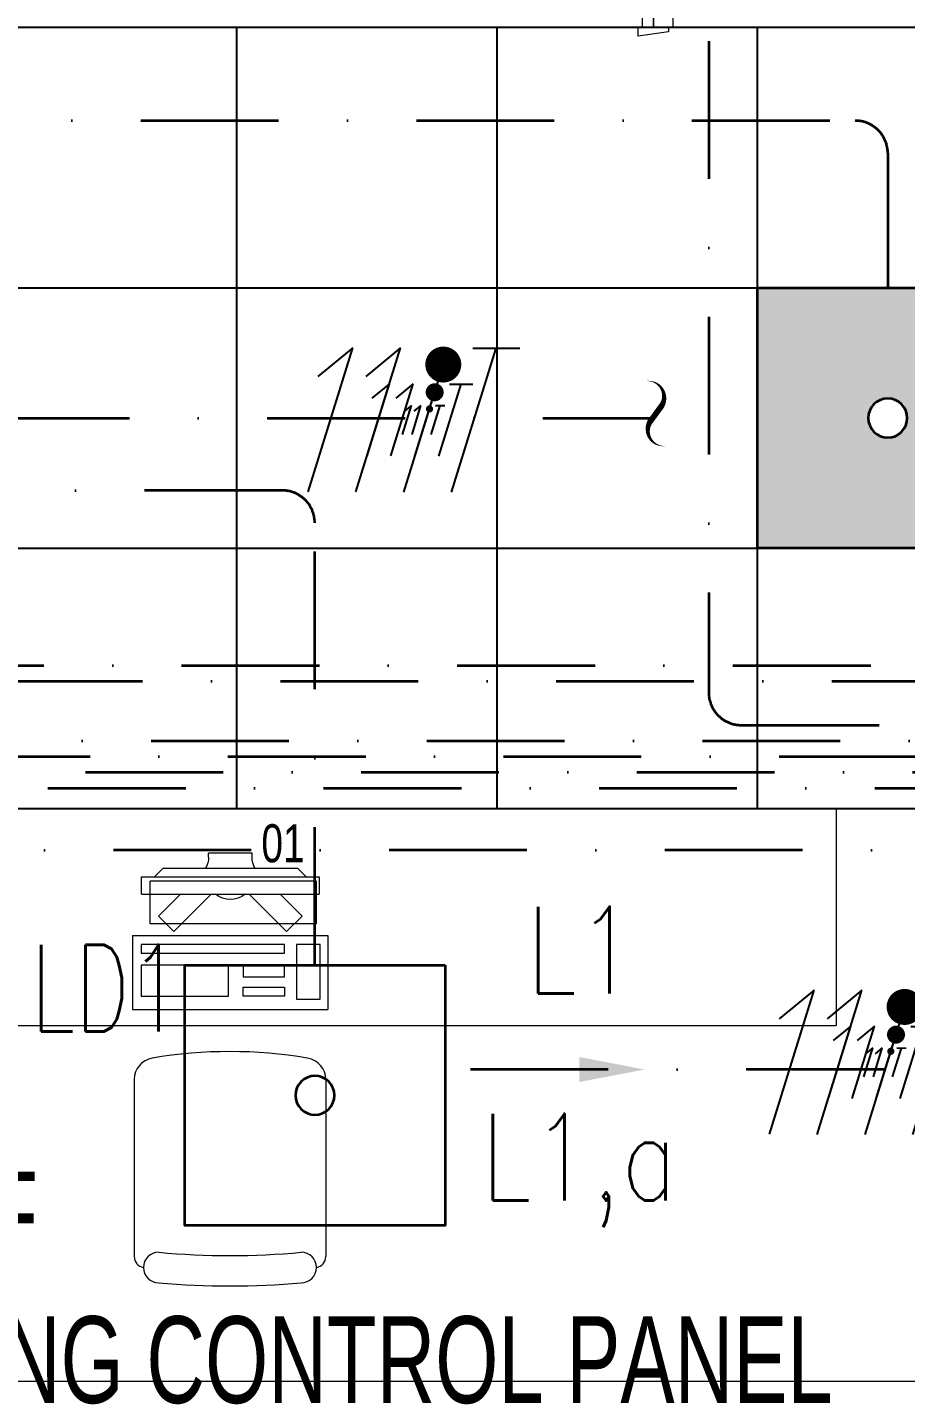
# Model space of a CAD drawing. Header units: inches. Extents: x -12418 to 183584, y -29325 to 19878.
# Drawn here: x 15336 to 17359, y -4104 to -947 of the extents above; entities that cross this region are included whole.
import ezdxf
from ezdxf import colors
from ezdxf.entities.mleader import LeaderData, LeaderLine
from ezdxf.enums import TextEntityAlignment as Align
from ezdxf.math import Vec2, Vec3

# ---------------------------------------------------------------- set-up
doc = ezdxf.new("R2010")
doc.units = ezdxf.units.IN
doc.header["$LTSCALE"] = 25
doc.header["$MEASUREMENT"] = 0
doc.linetypes.add('DASHDOT', pattern=[25.4, 12.7, -6.35, 0, -6.35])
doc.layers.get('0').update_dxf_attribs({"color": 8})
for name, color, linetype, lineweight in [('00-Ground Floor$0$72_EGR_EQP_TAG', 142, 'Continuous', 5), ('00-Ground Floor$0$LOADING', 253, 'Continuous', 5), ('00-Ground Floor$0$Walls', 251, 'Continuous', 5), ('00-Ground Floor$0$Wooden Joinery', 251, 'Continuous', 5), ('E-LITE-CIRC', 6, 'Continuous', 25), ('E-LITE-CIRC-NUMB', 6, 'Continuous', 25), ('E-LITE-CLNG', 150, 'Continuous', 35), ('E-LITE-CLNG-CNDT', 6, 'DASHDOT', 35), ('E-LITE-CLNG-CNDT @ 100', 6, 'DASHDOT', 35), ('E-LITE-CTRL', 6, 'Continuous', 25), ('E-LITE-IDEN', 6, 'Continuous', 25), ('E-POWR-TEXT', 6, 'Continuous', 25), ('E-POWR-WIRE', 6, 'Continuous', 25), ('E-POWR-WIRE @ 100', 6, 'Continuous', 25), ('E-POWR-WIRE @ 20', 6, 'Continuous', 25), ('E-POWR-WIRE @ 50', 6, 'Continuous', 25)]:
    doc.layers.add(name, color=color, linetype=linetype, lineweight=lineweight)
doc.layers.add('00-Ground Floor$0$False Ceiling', color=251, linetype='Continuous')
doc.layers.add('E-LIGHTING CONDUIT', color=6, linetype='Continuous')
doc.styles.add('00-Ground Floor$0$X3G_ENTITY_257CFD', font='swisscl.ttf', dxfattribs={"height": 200})
doc.styles.add('DC_Elc_Romans', font='elc_romans.shx', dxfattribs={"width": 0.7})
doc.styles.add('DC_Simplex', font='SIMPLEX.shx', dxfattribs={"width": 0.7})

# ---------------------------------------------------------------- blocks, each defined once
blk = doc.blocks.new('00-Ground Floor$0$A$C72370EFE')
at = {"layer": '00-Ground Floor$0$Wooden Joinery'}
for p, q in [((-0.01, -0.03), (-0.01, -0.07)), ((0, -0.03), (-0.01, -0.03)), ((0.04, -0.03), (0.05, -0.03)), ((0.05, -0.03), (0.05, -0.07)), ((-0.01, -0.04), (-0.02, -0.04)), ((-0.01, -0.06), (-0.02, -0.06)), ((0.05, -0.04), (0.06, -0.04)), ((0.05, -0.06), (0.06, -0.06)), ((-0.05, -0.07), (-0.05, -0.16)), ((-0.03, -0.07), (-0.03, -0.16)), ((0, -0.07), (-0.01, -0.07)), ((0.04, -0.07), (0.05, -0.07)), ((0.07, -0.07), (0.07, -0.16)), ((0.09, -0.07), (0.09, -0.16)), ((-0.01, -0.17), (-0.02, -0.17)), ((-0.01, -0.17), (-0.01, -0.19)), ((0.05, -0.17), (0.06, -0.17)), ((0.05, -0.17), (0.05, -0.19)), ((-0.01, -0.19), (-0.02, -0.19)), ((0.05, -0.19), (0.06, -0.19))]:
    blk.add_line(p, q, dxfattribs=at)
for centre, radius, start, end in [((-0.02, -0.07), 0.03, 90, 180), ((-0.02, -0.07), 0.01, 90, 180), ((0.06, -0.07), 0.03, 0, 90), ((0.06, -0.07), 0.01, 0, 90), ((-0.02, -0.16), 0.03, 180, 270), ((-0.02, -0.16), 0.01, 180, 270), ((0.06, -0.16), 0.01, 270, 0), ((0.06, -0.16), 0.03, 270, 0)]:
    blk.add_arc(centre, radius, start, end, dxfattribs=at)
blk = doc.blocks.new('00-Ground Floor$0$A$C5DAD61B4')
at = {"layer": '00-Ground Floor$0$Wooden Joinery'}
for points in [[(80, 959.1), (80, 969.1), (10, 979.1), (10, 959.1)], [(940, 959.1), (940, 969.1), (1010, 979.1), (1010, 959.1)], [(70, 859.1), (70, 849.1), (0, 839.1), (0, 859.1)], [(120, 859.1), (120, 0), (80, 0), (80, 859.1)], [(950, 859.1), (950, 849.1), (1020, 839.1), (1020, 859.1)]]:
    blk.add_lwpolyline(points, close=True, dxfattribs=at)
for points in [[(45, 859.1), (45, 959.1), (20, 959.1), (20, 859.1), (45, 859.1)], [(45, 859.1), (80, 859.1), (80, 899.1), (90, 899.1), (90, 959.1), (45, 959.1), (45, 859.1)], [(975, 859.1), (940, 859.1), (940, 899.1), (930, 899.1), (930, 959.1), (975, 959.1), (975, 859.1)], [(975, 859.1), (975, 959.1), (1000, 959.1), (1000, 859.1), (975, 859.1)]]:
    blk.add_lwpolyline(points, dxfattribs=at)
blk.add_arc((80, 859.1), 860, 272.666, 0, dxfattribs=at)
at = {"layer": '00-Ground Floor$0$Wooden Joinery', "xscale": 999.9999999998854, "yscale": 999.9999999998854, "zscale": 999.9999999998854, "rotation": 180}
blk.add_blockref('00-Ground Floor$0$A$C72370EFE', (120, 0), dxfattribs=at)
blk = doc.blocks.new('00-Ground Floor$0$GF21021-P')
for p, q in [((-0.2207, 0.4756), (-0.2207, 0.0675)), ((0.2205, 0.4756), (0.2205, 0.0675))]:
    blk.add_line(p, q)
for centre, radius, start, end in [((-0.0001, -0.5295), 1.0695, 80.3671, 99.6329), ((-0.1707, 0.4756), 0.05, 99.6329, 180), ((0.1705, 0.4756), 0.05, 0, 80.3671), ((-0.1957, 0.0675), 0.025, 180, 261.4721), ((-0.1643, 0.0425), 0.0351, 90, 270), ((0, 1.8467), 1.7767, 264.6946, 275.3053), ((0.1641, 0.0425), 0.0351, 270, 90), ((0.1955, 0.0675), 0.025, 278.5279, 0), ((0, 1.8314), 1.8314, 264.8532, 275.147)]:
    blk.add_arc(centre, radius, start, end)
blk = doc.blocks.new('00-Ground Floor$0$ITCWLS1-P')
at = {"layer": '00-Ground Floor$0$LOADING'}
for p, q in [((-0.17, 0.45), (-0.17, 0)), ((-0.17, 0.45), (0, 0.45)), ((0, 0.45), (0, 0)), ((-0.2651, 0.43, 0), (-0.3051, 0.43, 0)), ((-0.3051, 0.43, 0), (-0.3051, 0.02, 0)), ((-0.2651, 0.43, 0), (-0.2651, 0.02, 0)), ((-0.1496, 0.4305), (-0.1291, 0.4305)), ((-0.1291, 0.4305), (-0.1291, 0.4089)), ((-0.3251, 0.38, 0), (-0.3051, 0.4, 0)), ((-0.3251, 0.38, 0), (-0.3251, 0.07, 0)), ((-0.197, 0.4094), (-0.295, 0.4094)), ((-0.295, 0.0264), (-0.295, 0.4094)), ((-0.197, 0.0264), (-0.197, 0.4094)), ((-0.3503, 0.275), (-0.3596, 0.275)), ((-0.3596, 0.175), (-0.3596, 0.275)), ((-0.3503, 0.175), (-0.3596, 0.175)), ((-0.3251, 0.07, 0), (-0.3051, 0.05, 0)), ((-0.3051, 0.02, 0), (-0.2651, 0.02, 0)), ((-0.197, 0.0264), (-0.295, 0.0264)), ((-0.17, 0), (0, 0))]:
    blk.add_line(p, q, dxfattribs=at)
at = {"layer": '00-Ground Floor$0$LOADING', "extrusion": (2.48281e-10, 3.18408e-10, -1)}
for p, q in [((-0.2651, 0.3395), (-0.2144, 0.3902)), ((-0.1791, 0.3548), (-0.2144, 0.3902)), ((-0.2651, 0.2688), (-0.1791, 0.3548))]:
    blk.add_line(p, q, dxfattribs=at)
at = {"layer": '00-Ground Floor$0$LOADING', "extrusion": (2.48281e-10, -3.18408e-10, -1)}
for p, q in [((-0.2651, 0.1812), (-0.1791, 0.0952)), ((-0.2651, 0.1105), (-0.2144, 0.0598)), ((-0.1791, 0.0952), (-0.2144, 0.0598))]:
    blk.add_line(p, q, dxfattribs=at)
at = {"layer": '00-Ground Floor$0$LOADING'}
for points in [[(-0.1291, 0.4089), (-0.1291, 0.1), (-0.1496, 0.1), (-0.1496, 0.4305)], [(-0.1496, 0.1), (-0.1496, 0.1), (-0.1496, 0.1), (-0.1496, 0.1), (-0.1496, 0.1), (-0.1496, 0.1), (-0.1496, 0.1), (-0.1496, 0.1), (-0.1496, 0.1)], [(-0.1496, 0.1), (-0.1496, 0.1), (-0.1496, 0.1), (-0.1496, 0.1), (-0.1496, 0.1), (-0.1496, 0.1), (-0.1496, 0.1), (-0.1496, 0.1), (-0.1496, 0.1), (-0.1496, 0.1), (-0.1496, 0.1), (-0.1496, 0.1), (-0.1496, 0.1), (-0.1496, 0.1), (-0.1496, 0.1), (-0.1496, 0.1), (-0.1496, 0.1), (-0.1496, 0.1)], [(-0.1496, 0.1), (-0.1496, 0.1), (-0.1496, 0.1), (-0.1496, 0.1), (-0.1496, 0.1), (-0.1496, 0.1), (-0.1496, 0.1), (-0.1496, 0.1), (-0.1496, 0.1), (-0.1496, 0.1)], [(-0.1496, 0.1), (-0.1496, 0.1), (-0.1496, 0.1), (-0.1496, 0.1), (-0.1496, 0.1), (-0.1496, 0.1), (-0.1496, 0.1)], [(-0.1496, 0.1), (-0.1496, 0.1), (-0.1496, 0.1), (-0.1496, 0.1), (-0.1496, 0.1), (-0.1496, 0.1), (-0.1496, 0.1), (-0.1496, 0.1), (-0.1496, 0.1), (-0.1496, 0.1)], [(-0.1496, 0.1), (-0.1496, 0.1), (-0.1496, 0.1), (-0.1496, 0.1), (-0.1496, 0.1), (-0.1496, 0.1), (-0.1496, 0.1), (-0.1496, 0.1), (-0.1496, 0.1), (-0.1496, 0.1), (-0.1496, 0.1), (-0.1496, 0.1), (-0.1496, 0.1), (-0.1496, 0.1), (-0.1496, 0.1)], [(-0.1496, 0.1), (-0.1496, 0.1), (-0.1496, 0.1), (-0.1496, 0.1), (-0.1496, 0.1), (-0.1496, 0.1), (-0.1496, 0.1), (-0.1496, 0.1), (-0.1496, 0.1), (-0.1496, 0.1)], [(-0.1496, 0.1), (-0.1496, 0.1), (-0.1496, 0.1), (-0.1496, 0.1), (-0.1496, 0.1), (-0.1496, 0.1), (-0.1496, 0.1), (-0.1496, 0.1), (-0.1496, 0.1), (-0.1496, 0.1)], [(-0.1496, 0.1), (-0.1496, 0.1), (-0.1496, 0.1), (-0.1496, 0.1), (-0.1496, 0.1), (-0.1496, 0.1), (-0.1496, 0.1), (-0.1496, 0.1), (-0.1496, 0.1), (-0.1496, 0.1), (-0.1496, 0.1), (-0.1496, 0.1), (-0.1496, 0.1), (-0.1496, 0.1), (-0.1496, 0.1), (-0.1496, 0.1), (-0.1496, 0.1), (-0.1496, 0.1), (-0.1496, 0.1), (-0.1496, 0.1), (-0.1496, 0.1), (-0.1496, 0.1), (-0.1496, 0.1), (-0.1496, 0.1), (-0.1496, 0.1), (-0.1496, 0.1), (-0.1496, 0.1), (-0.1496, 0.1), (-0.1496, 0.1), (-0.1496, 0.1), (-0.1496, 0.1), (-0.1496, 0.1), (-0.1496, 0.1), (-0.1496, 0.1), (-0.1496, 0.1), (-0.1496, 0.1), (-0.1496, 0.1), (-0.1496, 0.1), (-0.1496, 0.1), (-0.1496, 0.1), (-0.1496, 0.1), (-0.1496, 0.1), (-0.1496, 0.1), (-0.1496, 0.1), (-0.1496, 0.1), (-0.1496, 0.1), (-0.1496, 0.1), (-0.1496, 0.1), (-0.1496, 0.1), (-0.1496, 0.1), (-0.1496, 0.1), (-0.1496, 0.1), (-0.1496, 0.1), (-0.1496, 0.1)], [(-0.1496, 0.1), (-0.1496, 0.1), (-0.1496, 0.1), (-0.1496, 0.1), (-0.1496, 0.1), (-0.1496, 0.1), (-0.1496, 0.1), (-0.1496, 0.1), (-0.1496, 0.1), (-0.1496, 0.1), (-0.1496, 0.1), (-0.1496, 0.1), (-0.1496, 0.1), (-0.1496, 0.1), (-0.1496, 0.1), (-0.1496, 0.1), (-0.1496, 0.1), (-0.1496, 0.1), (-0.1496, 0.1), (-0.1496, 0.1), (-0.1496, 0.1), (-0.1496, 0.1), (-0.1496, 0.1), (-0.1496, 0.1), (-0.1496, 0.1), (-0.1496, 0.1), (-0.1496, 0.1), (-0.1496, 0.1), (-0.1496, 0.1), (-0.1496, 0.1), (-0.1496, 0.1), (-0.1496, 0.1), (-0.1496, 0.1), (-0.1496, 0.1), (-0.1496, 0.1), (-0.1496, 0.1), (-0.1496, 0.1), (-0.1496, 0.1), (-0.1496, 0.1), (-0.1496, 0.1), (-0.1496, 0.1), (-0.1496, 0.1), (-0.1496, 0.1), (-0.1496, 0.1), (-0.1496, 0.1), (-0.1496, 0.1), (-0.1496, 0.1), (-0.1496, 0.1), (-0.1496, 0.1), (-0.1496, 0.1), (-0.1496, 0.1), (-0.1496, 0.1), (-0.1496, 0.1), (-0.1496, 0.1), (-0.1496, 0.1), (-0.1496, 0.1), (-0.1496, 0.1), (-0.1496, 0.1), (-0.1496, 0.1), (-0.1496, 0.1), (-0.1496, 0.1), (-0.1496, 0.1), (-0.1496, 0.1), (-0.1496, 0.1), (-0.1496, 0.1), (-0.1496, 0.1), (-0.1496, 0.1), (-0.1496, 0.1), (-0.1496, 0.1), (-0.1496, 0.1), (-0.1496, 0.1), (-0.1496, 0.1), (-0.1496, 0.1), (-0.1496, 0.1), (-0.1496, 0.1), (-0.1496, 0.1), (-0.1496, 0.1), (-0.1496, 0.1), (-0.1496, 0.1), (-0.1496, 0.1), (-0.1496, 0.1), (-0.1496, 0.1), (-0.1496, 0.1), (-0.1496, 0.1), (-0.1496, 0.1), (-0.1496, 0.1), (-0.1496, 0.1), (-0.1496, 0.1), (-0.1496, 0.1)], [(-0.1496, 0.1), (-0.1496, 0.1), (-0.1496, 0.1), (-0.1496, 0.1), (-0.1496, 0.1), (-0.1496, 0.1), (-0.1496, 0.1), (-0.1496, 0.1), (-0.1496, 0.1), (-0.1496, 0.1), (-0.1496, 0.1), (-0.1496, 0.1)], [(-0.1496, 0.1), (-0.1496, 0.1), (-0.1496, 0.1), (-0.1496, 0.1), (-0.1496, 0.1), (-0.1496, 0.1), (-0.1496, 0.1)], [(-0.1496, 0.1), (-0.1496, 0.1), (-0.1496, 0.1), (-0.1496, 0.1), (-0.1496, 0.1), (-0.1496, 0.1), (-0.1496, 0.1), (-0.1496, 0.1), (-0.1496, 0.1), (-0.1496, 0.1), (-0.1496, 0.1), (-0.1496, 0.1), (-0.1496, 0.1), (-0.1496, 0.1), (-0.1496, 0.1), (-0.1496, 0.1), (-0.1496, 0.1)], [(-0.1496, 0.1), (-0.1496, 0.1), (-0.1496, 0.1), (-0.1496, 0.1), (-0.1496, 0.1), (-0.1496, 0.1), (-0.1496, 0.1), (-0.1496, 0.1), (-0.1496, 0.1), (-0.1496, 0.1), (-0.1496, 0.1), (-0.1496, 0.1), (-0.1496, 0.1), (-0.1496, 0.1), (-0.1496, 0.1), (-0.1496, 0.1), (-0.1496, 0.1), (-0.1496, 0.1), (-0.1496, 0.1), (-0.1496, 0.1), (-0.1496, 0.1), (-0.1496, 0.1), (-0.1496, 0.1), (-0.1496, 0.1), (-0.1496, 0.1), (-0.1496, 0.1), (-0.1496, 0.1), (-0.1496, 0.1), (-0.1496, 0.1), (-0.1496, 0.1), (-0.1496, 0.1), (-0.1496, 0.1), (-0.1496, 0.1), (-0.1496, 0.1), (-0.1496, 0.1), (-0.1496, 0.1), (-0.1496, 0.1), (-0.1496, 0.1), (-0.1496, 0.1), (-0.1496, 0.1), (-0.1496, 0.1), (-0.1496, 0.1), (-0.1496, 0.1), (-0.1496, 0.1), (-0.1496, 0.1), (-0.1496, 0.1), (-0.1496, 0.1), (-0.1496, 0.1), (-0.1496, 0.1), (-0.1496, 0.1), (-0.1496, 0.1), (-0.1496, 0.1), (-0.1496, 0.1), (-0.1496, 0.1), (-0.1496, 0.1), (-0.1496, 0.1), (-0.1496, 0.1), (-0.1496, 0.1), (-0.1496, 0.1), (-0.1496, 0.1), (-0.1496, 0.1), (-0.1496, 0.1), (-0.1496, 0.1), (-0.1496, 0.1), (-0.1496, 0.1), (-0.1496, 0.1), (-0.1496, 0.1), (-0.1496, 0.1), (-0.1496, 0.1), (-0.1496, 0.1), (-0.1496, 0.1), (-0.1496, 0.1), (-0.1496, 0.1), (-0.1496, 0.1), (-0.1496, 0.1), (-0.1496, 0.1), (-0.1496, 0.1), (-0.1496, 0.1), (-0.1496, 0.1), (-0.1496, 0.1), (-0.1496, 0.1), (-0.1496, 0.1), (-0.1496, 0.1), (-0.1496, 0.1), (-0.1496, 0.1), (-0.1496, 0.1), (-0.1496, 0.1), (-0.1496, 0.1), (-0.1496, 0.1), (-0.1496, 0.1), (-0.1496, 0.1), (-0.1496, 0.1), (-0.1496, 0.1), (-0.1496, 0.1), (-0.1496, 0.1), (-0.1496, 0.1), (-0.1496, 0.1), (-0.1496, 0.1), (-0.1496, 0.1), (-0.1496, 0.1), (-0.1496, 0.1), (-0.1496, 0.1), (-0.1496, 0.1), (-0.1496, 0.1), (-0.1496, 0.1), (-0.1496, 0.1), (-0.1496, 0.1), (-0.1496, 0.1), (-0.1496, 0.1), (-0.1496, 0.1), (-0.1496, 0.1)], [(-0.1496, 0.1), (-0.1496, 0.1), (-0.1496, 0.1), (-0.1496, 0.1), (-0.1496, 0.1), (-0.1496, 0.1), (-0.1496, 0.1), (-0.1496, 0.1)]]:
    blk.add_lwpolyline(points, dxfattribs=at)
for points in [[(-0.1019, 0.4305), (-0.0304, 0.4305), (-0.0304, 0.2294), (-0.1019, 0.2294)], [(-0.1019, 0.1954), (-0.0747, 0.1954), (-0.0747, 0.1), (-0.1019, 0.1)], [(-0.0304, 0.1954), (-0.0508, 0.1954), (-0.0508, 0.1), (-0.0304, 0.1)], [(-0.1496, 0.1), (-0.1496, 0.1), (-0.1496, 0.1), (-0.1496, 0.1), (-0.1496, 0.1), (-0.1496, 0.1), (-0.1496, 0.1), (-0.1496, 0.1), (-0.1496, 0.1), (-0.1496, 0.1), (-0.1496, 0.1), (-0.1496, 0.1), (-0.1496, 0.1), (-0.1496, 0.1), (-0.1496, 0.1), (-0.1496, 0.1), (-0.1496, 0.1), (-0.1496, 0.1), (-0.1496, 0.1), (-0.1496, 0.1), (-0.1496, 0.1), (-0.1496, 0.1), (-0.1496, 0.1), (-0.1496, 0.1), (-0.1496, 0.1), (-0.1496, 0.1), (-0.1496, 0.1), (-0.1496, 0.1), (-0.1496, 0.1), (-0.1496, 0.1), (-0.1496, 0.1), (-0.1496, 0.1), (-0.1496, 0.1), (-0.1496, 0.1), (-0.1496, 0.1), (-0.1496, 0.1), (-0.1496, 0.1), (-0.1496, 0.1), (-0.1496, 0.1), (-0.1496, 0.1), (-0.1496, 0.1), (-0.1496, 0.1), (-0.1496, 0.1), (-0.1496, 0.1), (-0.1496, 0.1), (-0.1496, 0.1), (-0.1496, 0.1), (-0.1496, 0.1), (-0.1496, 0.1), (-0.1496, 0.1), (-0.1496, 0.1), (-0.1496, 0.1), (-0.1496, 0.1), (-0.1496, 0.1), (-0.1496, 0.1), (-0.1496, 0.1), (-0.1496, 0.1), (-0.1496, 0.1), (-0.1496, 0.1), (-0.1496, 0.1), (-0.1496, 0.1), (-0.1496, 0.1), (-0.1496, 0.1), (-0.1496, 0.1), (-0.1496, 0.1), (-0.1496, 0.1), (-0.1496, 0.1), (-0.1496, 0.1), (-0.1496, 0.1), (-0.1496, 0.1), (-0.1496, 0.1), (-0.1496, 0.1), (-0.1496, 0.1), (-0.1496, 0.1), (-0.1496, 0.1), (-0.1496, 0.1), (-0.1496, 0.1), (-0.1496, 0.1), (-0.1496, 0.1), (-0.1496, 0.1), (-0.1496, 0.1), (-0.1496, 0.1), (-0.1496, 0.1), (-0.1496, 0.1), (-0.1496, 0.1), (-0.1496, 0.1), (-0.1496, 0.1), (-0.1496, 0.1), (-0.1496, 0.1), (-0.1496, 0.1), (-0.1496, 0.1), (-0.1496, 0.1), (-0.1496, 0.1), (-0.1496, 0.1), (-0.1496, 0.1), (-0.1496, 0.1), (-0.1496, 0.1), (-0.1496, 0.1), (-0.1496, 0.1), (-0.1496, 0.1), (-0.1496, 0.1), (-0.1496, 0.1), (-0.1496, 0.1), (-0.1496, 0.1), (-0.1496, 0.1), (-0.1496, 0.1), (-0.1496, 0.1), (-0.1496, 0.1), (-0.1496, 0.1), (-0.1496, 0.1), (-0.1496, 0.1), (-0.1496, 0.1), (-0.1496, 0.1), (-0.1496, 0.1), (-0.1496, 0.1), (-0.1496, 0.1), (-0.1496, 0.1), (-0.1496, 0.1), (-0.1496, 0.1), (-0.1496, 0.1), (-0.1496, 0.1), (-0.1496, 0.1), (-0.1496, 0.1), (-0.1496, 0.1), (-0.1496, 0.1), (-0.1496, 0.1), (-0.1496, 0.1), (-0.1496, 0.1), (-0.1496, 0.1), (-0.1496, 0.1), (-0.1496, 0.1), (-0.1496, 0.1), (-0.1496, 0.1), (-0.1496, 0.1), (-0.1496, 0.1), (-0.1496, 0.1), (-0.1496, 0.1), (-0.1496, 0.1), (-0.1496, 0.1), (-0.1496, 0.1), (-0.1496, 0.1), (-0.1496, 0.1), (-0.1496, 0.1), (-0.1496, 0.1), (-0.1496, 0.1), (-0.1496, 0.1), (-0.1496, 0.1), (-0.1496, 0.1), (-0.1496, 0.1), (-0.1496, 0.1), (-0.1496, 0.1), (-0.1496, 0.1), (-0.1496, 0.1), (-0.1496, 0.1), (-0.1496, 0.1), (-0.1496, 0.1), (-0.1496, 0.1), (-0.1496, 0.1), (-0.1496, 0.1), (-0.1496, 0.1), (-0.1496, 0.1), (-0.1496, 0.1), (-0.1496, 0.1), (-0.1496, 0.1), (-0.1496, 0.1), (-0.1496, 0.1), (-0.1496, 0.1), (-0.1496, 0.1), (-0.1496, 0.1), (-0.1496, 0.1), (-0.1496, 0.1), (-0.1496, 0.1), (-0.1496, 0.1), (-0.1496, 0.1), (-0.1496, 0.1), (-0.1496, 0.1), (-0.1496, 0.1), (-0.1496, 0.1), (-0.1496, 0.1), (-0.1496, 0.1), (-0.1496, 0.1), (-0.1496, 0.1), (-0.1496, 0.1), (-0.1496, 0.1), (-0.1496, 0.1), (-0.1496, 0.1), (-0.1496, 0.1), (-0.1496, 0.1), (-0.1496, 0.1), (-0.1496, 0.1), (-0.1496, 0.1), (-0.1496, 0.1), (-0.1496, 0.1), (-0.1496, 0.1), (-0.1496, 0.1), (-0.1496, 0.1), (-0.1496, 0.1), (-0.1496, 0.1), (-0.1496, 0.1), (-0.1496, 0.1), (-0.1496, 0.1), (-0.1496, 0.1), (-0.1496, 0.1), (-0.1496, 0.1), (-0.1496, 0.1), (-0.1496, 0.1), (-0.1496, 0.1), (-0.1496, 0.1), (-0.1496, 0.1), (-0.1496, 0.1), (-0.1496, 0.1), (-0.1496, 0.1), (-0.1496, 0.1), (-0.1496, 0.1), (-0.1496, 0.1), (-0.1496, 0.1), (-0.1496, 0.1), (-0.1496, 0.1), (-0.1496, 0.1), (-0.1496, 0.1), (-0.1496, 0.1), (-0.1496, 0.1), (-0.1496, 0.1), (-0.1496, 0.1), (-0.1496, 0.1), (-0.1496, 0.1), (-0.1496, 0.1), (-0.1496, 0.1), (-0.1496, 0.1), (-0.1496, 0.1), (-0.1496, 0.1), (-0.1496, 0.1), (-0.1496, 0.1), (-0.1496, 0.1), (-0.1496, 0.1), (-0.1496, 0.1), (-0.1496, 0.1), (-0.1496, 0.1), (-0.1496, 0.1), (-0.1496, 0.1), (-0.1496, 0.1), (-0.1496, 0.1), (-0.1496, 0.1), (-0.1496, 0.1), (-0.1496, 0.1), (-0.1496, 0.1), (-0.1496, 0.1), (-0.1496, 0.1), (-0.1496, 0.1), (-0.1496, 0.1), (-0.1496, 0.1), (-0.1496, 0.1), (-0.1496, 0.1), (-0.1496, 0.1), (-0.1496, 0.1), (-0.1496, 0.1), (-0.1496, 0.1), (-0.1496, 0.1), (-0.1496, 0.1), (-0.1496, 0.1), (-0.1496, 0.1), (-0.1496, 0.1), (-0.1496, 0.1), (-0.1496, 0.1), (-0.1496, 0.1), (-0.1496, 0.1), (-0.1496, 0.1), (-0.1496, 0.1), (-0.1496, 0.1), (-0.1496, 0.1), (-0.1496, 0.1), (-0.1496, 0.1), (-0.1496, 0.1), (-0.1496, 0.1), (-0.1496, 0.1), (-0.1496, 0.1), (-0.1496, 0.1)], [(-0.1496, 0.1), (-0.1496, 0.1), (-0.1496, 0.1), (-0.1496, 0.1), (-0.1496, 0.1), (-0.1496, 0.1), (-0.1496, 0.1), (-0.1496, 0.1), (-0.1496, 0.1), (-0.1496, 0.1), (-0.1496, 0.1), (-0.1496, 0.1), (-0.1496, 0.1), (-0.1496, 0.1), (-0.1496, 0.1), (-0.1496, 0.1), (-0.1496, 0.1), (-0.1496, 0.1), (-0.1496, 0.1), (-0.1496, 0.1), (-0.1496, 0.1), (-0.1496, 0.1), (-0.1496, 0.1), (-0.1496, 0.1), (-0.1496, 0.1), (-0.1496, 0.1), (-0.1496, 0.1), (-0.1496, 0.1), (-0.1496, 0.1), (-0.1496, 0.1), (-0.1496, 0.1), (-0.1496, 0.1), (-0.1496, 0.1), (-0.1496, 0.1), (-0.1496, 0.1), (-0.1496, 0.1), (-0.1496, 0.1), (-0.1496, 0.1), (-0.1496, 0.1), (-0.1496, 0.1), (-0.1496, 0.1), (-0.1496, 0.1), (-0.1496, 0.1), (-0.1496, 0.1), (-0.1496, 0.1), (-0.1496, 0.1), (-0.1496, 0.1), (-0.1496, 0.1), (-0.1496, 0.1), (-0.1496, 0.1), (-0.1496, 0.1), (-0.1496, 0.1), (-0.1496, 0.1), (-0.1496, 0.1), (-0.1496, 0.1), (-0.1496, 0.1), (-0.1496, 0.1), (-0.1496, 0.1), (-0.1496, 0.1), (-0.1496, 0.1), (-0.1496, 0.1), (-0.1496, 0.1), (-0.1496, 0.1), (-0.1496, 0.1), (-0.1496, 0.1), (-0.1496, 0.1), (-0.1496, 0.1), (-0.1496, 0.1), (-0.1496, 0.1), (-0.1496, 0.1), (-0.1496, 0.1), (-0.1496, 0.1), (-0.1496, 0.1), (-0.1496, 0.1), (-0.1496, 0.1), (-0.1496, 0.1), (-0.1496, 0.1), (-0.1496, 0.1), (-0.1496, 0.1), (-0.1496, 0.1), (-0.1496, 0.1), (-0.1496, 0.1), (-0.1496, 0.1), (-0.1496, 0.1), (-0.1496, 0.1), (-0.1496, 0.1), (-0.1496, 0.1), (-0.1496, 0.1), (-0.1496, 0.1), (-0.1496, 0.1), (-0.1496, 0.1), (-0.1496, 0.1), (-0.1496, 0.1), (-0.1496, 0.1), (-0.1496, 0.1), (-0.1496, 0.1), (-0.1496, 0.1), (-0.1496, 0.1), (-0.1496, 0.1), (-0.1496, 0.1), (-0.1496, 0.1), (-0.1496, 0.1), (-0.1496, 0.1), (-0.1496, 0.1), (-0.1496, 0.1), (-0.1496, 0.1), (-0.1496, 0.1), (-0.1496, 0.1), (-0.1496, 0.1), (-0.1496, 0.1), (-0.1496, 0.1), (-0.1496, 0.1), (-0.1496, 0.1), (-0.1496, 0.1), (-0.1496, 0.1), (-0.1496, 0.1), (-0.1496, 0.1), (-0.1496, 0.1), (-0.1496, 0.1), (-0.1496, 0.1), (-0.1496, 0.1), (-0.1496, 0.1), (-0.1496, 0.1), (-0.1496, 0.1), (-0.1496, 0.1), (-0.1496, 0.1), (-0.1496, 0.1), (-0.1496, 0.1), (-0.1496, 0.1), (-0.1496, 0.1), (-0.1496, 0.1), (-0.1496, 0.1), (-0.1496, 0.1), (-0.1496, 0.1), (-0.1496, 0.1), (-0.1496, 0.1), (-0.1496, 0.1), (-0.1496, 0.1), (-0.1496, 0.1), (-0.1496, 0.1), (-0.1496, 0.1), (-0.1496, 0.1), (-0.1496, 0.1), (-0.1496, 0.1), (-0.1496, 0.1), (-0.1496, 0.1), (-0.1496, 0.1), (-0.1496, 0.1), (-0.1496, 0.1), (-0.1496, 0.1), (-0.1496, 0.1), (-0.1496, 0.1), (-0.1496, 0.1), (-0.1496, 0.1), (-0.1496, 0.1), (-0.1496, 0.1), (-0.1496, 0.1), (-0.1496, 0.1), (-0.1496, 0.1), (-0.1496, 0.1), (-0.1496, 0.1), (-0.1496, 0.1), (-0.1496, 0.1), (-0.1496, 0.1), (-0.1496, 0.1), (-0.1496, 0.1), (-0.1496, 0.1), (-0.1496, 0.1), (-0.1496, 0.1), (-0.1496, 0.1), (-0.1496, 0.1), (-0.1496, 0.1), (-0.1496, 0.1), (-0.1496, 0.1), (-0.1496, 0.1), (-0.1496, 0.1), (-0.1496, 0.1), (-0.1496, 0.1), (-0.1496, 0.1), (-0.1496, 0.1), (-0.1496, 0.1), (-0.1496, 0.1), (-0.1496, 0.1), (-0.1496, 0.1), (-0.1496, 0.1), (-0.1496, 0.1), (-0.1496, 0.1), (-0.1496, 0.1), (-0.1496, 0.1), (-0.1496, 0.1), (-0.1496, 0.1), (-0.1496, 0.1), (-0.1496, 0.1), (-0.1496, 0.1), (-0.1496, 0.1), (-0.1496, 0.1), (-0.1496, 0.1), (-0.1496, 0.1), (-0.1496, 0.1), (-0.1496, 0.1), (-0.1496, 0.1), (-0.1496, 0.1), (-0.1496, 0.1), (-0.1496, 0.1), (-0.1496, 0.1), (-0.1496, 0.1), (-0.1496, 0.1), (-0.1496, 0.1), (-0.1496, 0.1), (-0.1496, 0.1), (-0.1496, 0.1), (-0.1496, 0.1), (-0.1496, 0.1), (-0.1496, 0.1)], [(-0.1496, 0.1), (-0.1496, 0.1), (-0.1496, 0.1), (-0.1496, 0.1), (-0.1496, 0.1), (-0.1496, 0.1), (-0.1496, 0.1), (-0.1496, 0.1), (-0.1496, 0.1), (-0.1496, 0.1), (-0.1496, 0.1), (-0.1496, 0.1), (-0.1496, 0.1), (-0.1496, 0.1), (-0.1496, 0.1), (-0.1496, 0.1), (-0.1496, 0.1), (-0.1496, 0.1), (-0.1496, 0.1), (-0.1496, 0.1), (-0.1496, 0.1), (-0.1496, 0.1), (-0.1496, 0.1), (-0.1496, 0.1), (-0.1496, 0.1), (-0.1496, 0.1), (-0.1496, 0.1), (-0.1496, 0.1), (-0.1496, 0.1), (-0.1496, 0.1), (-0.1496, 0.1), (-0.1496, 0.1), (-0.1496, 0.1), (-0.1496, 0.1), (-0.1496, 0.1), (-0.1496, 0.1), (-0.1496, 0.1), (-0.1496, 0.1), (-0.1496, 0.1), (-0.1496, 0.1), (-0.1496, 0.1), (-0.1496, 0.1), (-0.1496, 0.1), (-0.1496, 0.1), (-0.1496, 0.1), (-0.1496, 0.1), (-0.1496, 0.1), (-0.1496, 0.1), (-0.1496, 0.1), (-0.1496, 0.1), (-0.1496, 0.1), (-0.1496, 0.1), (-0.1496, 0.1), (-0.1496, 0.1), (-0.1496, 0.1), (-0.1496, 0.1), (-0.1496, 0.1), (-0.1496, 0.1), (-0.1496, 0.1), (-0.1496, 0.1), (-0.1496, 0.1), (-0.1496, 0.1), (-0.1496, 0.1), (-0.1496, 0.1), (-0.1496, 0.1), (-0.1496, 0.1), (-0.1496, 0.1), (-0.1496, 0.1), (-0.1496, 0.1), (-0.1496, 0.1), (-0.1496, 0.1), (-0.1496, 0.1), (-0.1496, 0.1), (-0.1496, 0.1), (-0.1496, 0.1), (-0.1496, 0.1), (-0.1496, 0.1), (-0.1496, 0.1), (-0.1496, 0.1), (-0.1496, 0.1), (-0.1496, 0.1), (-0.1496, 0.1), (-0.1496, 0.1), (-0.1496, 0.1), (-0.1496, 0.1), (-0.1496, 0.1), (-0.1496, 0.1), (-0.1496, 0.1), (-0.1496, 0.1), (-0.1496, 0.1), (-0.1496, 0.1), (-0.1496, 0.1), (-0.1496, 0.1), (-0.1496, 0.1), (-0.1496, 0.1), (-0.1496, 0.1), (-0.1496, 0.1), (-0.1496, 0.1), (-0.1496, 0.1), (-0.1496, 0.1), (-0.1496, 0.1), (-0.1496, 0.1), (-0.1496, 0.1), (-0.1496, 0.1), (-0.1496, 0.1), (-0.1496, 0.1), (-0.1496, 0.1), (-0.1496, 0.1), (-0.1496, 0.1), (-0.1496, 0.1), (-0.1496, 0.1), (-0.1496, 0.1), (-0.1496, 0.1), (-0.1496, 0.1), (-0.1496, 0.1), (-0.1496, 0.1), (-0.1496, 0.1), (-0.1496, 0.1), (-0.1496, 0.1), (-0.1496, 0.1), (-0.1496, 0.1), (-0.1496, 0.1), (-0.1496, 0.1), (-0.1496, 0.1), (-0.1496, 0.1), (-0.1496, 0.1), (-0.1496, 0.1), (-0.1496, 0.1), (-0.1496, 0.1), (-0.1496, 0.1), (-0.1496, 0.1), (-0.1496, 0.1), (-0.1496, 0.1), (-0.1496, 0.1), (-0.1496, 0.1), (-0.1496, 0.1), (-0.1496, 0.1), (-0.1496, 0.1), (-0.1496, 0.1), (-0.1496, 0.1), (-0.1496, 0.1), (-0.1496, 0.1), (-0.1496, 0.1), (-0.1496, 0.1), (-0.1496, 0.1), (-0.1496, 0.1), (-0.1496, 0.1), (-0.1496, 0.1), (-0.1496, 0.1), (-0.1496, 0.1), (-0.1496, 0.1), (-0.1496, 0.1), (-0.1496, 0.1), (-0.1496, 0.1), (-0.1496, 0.1), (-0.1496, 0.1), (-0.1496, 0.1), (-0.1496, 0.1), (-0.1496, 0.1), (-0.1496, 0.1), (-0.1496, 0.1), (-0.1496, 0.1), (-0.1496, 0.1), (-0.1496, 0.1), (-0.1496, 0.1), (-0.1496, 0.1), (-0.1496, 0.1), (-0.1496, 0.1), (-0.1496, 0.1), (-0.1496, 0.1), (-0.1496, 0.1), (-0.1496, 0.1), (-0.1496, 0.1), (-0.1496, 0.1), (-0.1496, 0.1), (-0.1496, 0.1), (-0.1496, 0.1), (-0.1496, 0.1), (-0.1496, 0.1), (-0.1496, 0.1), (-0.1496, 0.1), (-0.1496, 0.1), (-0.1496, 0.1), (-0.1496, 0.1), (-0.1496, 0.1), (-0.1496, 0.1), (-0.1496, 0.1), (-0.1496, 0.1), (-0.1496, 0.1), (-0.1496, 0.1), (-0.1496, 0.1), (-0.1496, 0.1), (-0.1496, 0.1), (-0.1496, 0.1), (-0.1496, 0.1), (-0.1496, 0.1), (-0.1496, 0.1), (-0.1496, 0.1), (-0.1496, 0.1), (-0.1496, 0.1), (-0.1496, 0.1), (-0.1496, 0.1), (-0.1496, 0.1), (-0.1496, 0.1), (-0.1496, 0.1), (-0.1496, 0.1), (-0.1496, 0.1), (-0.1496, 0.1), (-0.1496, 0.1), (-0.1496, 0.1), (-0.1496, 0.1), (-0.1496, 0.1), (-0.1496, 0.1), (-0.1496, 0.1), (-0.1496, 0.1), (-0.1496, 0.1), (-0.1496, 0.1), (-0.1496, 0.1), (-0.1496, 0.1)], [(-0.1496, 0.0727), (-0.0236, 0.0727), (-0.0236, 0.0182), (-0.1496, 0.0182)]]:
    blk.add_lwpolyline(points, close=True, dxfattribs=at)
for centre, radius, start, end in [((-0.3503, 0.325), 0.05, 270, 300.3093), ((-0.3089, 0.225), 0.0556, 321.9431, 38.0569), ((-0.3503, 0.125), 0.05, 59.6907, 90)]:
    blk.add_arc(centre, radius, start, end, dxfattribs=at)
blk = doc.blocks.new('00-Ground Floor$0$A$Ce9e1c4c3')
at = {"layer": '00-Ground Floor$0$False Ceiling', "color": 254, "linetype": 'Continuous'}
for p, q in [((-51182.1, -947.4, 0), (-87736.7, -947.4, 0)), ((-84182.1, -2747.4), (-84182.1, -947.4)), ((-83582.1, -2747.4), (-83582.1, -947.4)), ((-82982.1, -2747.4), (-82982.1, -947.4)), ((-87736.7, -1547.4), (-51182.1, -1547.4)), ((-87736.7, -2147.4), (-51182.1, -2147.4)), ((-87736.7, -2747.4, 0), (-51182.1, -2747.4, 0))]:
    blk.add_line(p, q, dxfattribs=at)
blk = doc.blocks.new('00-Ground Floor')
at = {"layer": '00-Ground Floor$0$LOADING'}
for p, q in [((14222.9, -2747.4, 0), (17198.7, -2747.4, 0)), ((17198.7, -2747.4, 0), (17198.7, -3247.4, 0)), ((14222.9, -3247.4, 0), (17198.7, -3247.4, 0))]:
    blk.add_line(p, q, dxfattribs=at)
at = {"layer": '00-Ground Floor$0$Walls'}
for p, q in [((13607.9, -947.4, 0), (16752.9, -947.4, 0)), ((17797.7, -4067.4, 0), (14197.9, -4067.4, 0))]:
    blk.add_line(p, q, dxfattribs=at)
at = {"layer": '00-Ground Floor$0$False Ceiling', "color": 254}
blk.add_blockref('00-Ground Floor$0$A$Ce9e1c4c3', (100000, 0), dxfattribs=at)
at = {"layer": '00-Ground Floor$0$LOADING', "xscale": -1000, "yscale": 1000, "zscale": 1000, "rotation": 89.99999999246123}
blk.add_blockref('00-Ground Floor$0$ITCWLS1-P', (16028.1, -3209.9, 0), dxfattribs=at)
at = {"layer": '00-Ground Floor$0$LOADING', "xscale": 1000, "yscale": 1000, "zscale": 1000}
blk.add_blockref('00-Ground Floor$0$GF21021-P', (15802.4, -3847.2, 0), dxfattribs=at)
at = {"layer": '00-Ground Floor$0$Wooden Joinery', "rotation": 180}
blk.add_blockref('00-Ground Floor$0$A$C5DAD61B4', (17752.9, 11.6, 0), dxfattribs=at)
at = {"layer": '00-Ground Floor$0$72_EGR_EQP_TAG', "insert": (15924.6, -2783.5, 0), "char_height": 87.47, "attachment_point": 2, "style": '00-Ground Floor$0$X3G_ENTITY_257CFD'}
blk.add_mtext('01', dxfattribs=at)
blk = doc.blocks.new('*U278')
h = blk.add_hatch(color=254)
h.dxf.hatch_style = 1
h.paths.add_polyline_path([(-300, 300), (-300, -300), (300, -300), (300, 300)])
edge = h.paths.add_edge_path(flags=16)
edge.add_arc((0, 0), 45, 0, 360)
blk.add_lwpolyline([(-300, 300), (-300, -300), (300, -300), (300, 300)], close=True)
blk.add_circle((0, 0), 45)
at = {"layer": 'E-LITE-CIRC-NUMB', "style": 'DC_Simplex', "width": 0.7, "flags": 8}
blk.add_attdef('CIRCUIT', text='', height=200, rotation=0, dxfattribs=at).set_placement((-473.9, 300), align=Align.RIGHT)
at = {"layer": 'E-LITE-CTRL', "style": 'DC_Simplex', "width": 0.7, "flags": 8}
blk.add_attdef('CONTROL', (1118.9, -935), '', height=200, rotation=360, dxfattribs=at)
at = {"layer": 'E-LITE-IDEN', "style": 'DC_Simplex', "width": 0.7, "flags": 8}
blk.add_attdef('TYPE', (-380, 146.8), '', height=200, rotation=360, dxfattribs=at)
blk = doc.blocks.new('*U61')
blk.add_lwpolyline([(-300, 300), (-300, -300), (300, -300), (300, 300)], close=True)
blk.add_circle((0, 0), 45)
at = {"layer": 'E-LITE-CIRC-NUMB', "style": 'DC_Simplex', "width": 0.7, "flags": 8}
blk.add_attdef('CIRCUIT', text='', height=200, rotation=0, dxfattribs=at).set_placement((-473.9, 300), align=Align.RIGHT)
at = {"layer": 'E-LITE-CTRL', "style": 'DC_Simplex', "width": 0.7, "flags": 8}
blk.add_attdef('CONTROL', (1118.9, -935), '', height=200, rotation=360, dxfattribs=at)
at = {"layer": 'E-LITE-IDEN', "style": 'DC_Simplex', "width": 0.7, "flags": 8}
blk.add_attdef('TYPE', (654.8, 146.8), '', height=200, rotation=360, dxfattribs=at)
blk = doc.blocks.new('*U12')
blk.add_hatch(color=256).paths.add_polyline_path([(0, -0.287), (1.5, 0), (0, 0.287)])
blk = doc.blocks.new('*U81')
for p, q in [((-2.719, -1.655), (-1.689, 1.665)), ((-1.689, 1.665), (-2.491, 1.006)), ((-1.617, -1.658), (-0.587, 1.663)), ((-0.587, 1.663), (-1.389, 1.004)), ((-0.515, -1.66), (0.515, 1.66)), ((0.587, -1.663), (1.617, 1.658)), ((1.078, 1.659), (2.157, 1.657))]:
    blk.add_line(p, q)
at = {"const_width": 0.414}
blk.add_lwpolyline([(0.19, 1.278, 1), (0.604, 1.277, 1)], format="xyb", close=True, dxfattribs=at)
blk = doc.blocks.new('*U1160')
at = {"layer": 'E-POWR-WIRE @ 100', "xscale": 100, "yscale": 100, "zscale": 100}
blk.add_blockref('*U81', (17317, -3332.1), dxfattribs=at)
at = {"layer": 'E-POWR-WIRE @ 20', "xscale": 20, "yscale": 20, "zscale": 20}
blk.add_blockref('*U81', (17317, -3332.1), dxfattribs=at)
at = {"layer": 'E-POWR-WIRE @ 50', "xscale": 50, "yscale": 50, "zscale": 50}
blk.add_blockref('*U81', (17317, -3332.1), dxfattribs=at)
blk = doc.blocks.new('*U1161')
at = {"layer": 'E-POWR-WIRE @ 100', "xscale": 100, "yscale": 100, "zscale": 100}
blk.add_blockref('*U81', (16254.1, -1852), dxfattribs=at)
at = {"layer": 'E-POWR-WIRE @ 20', "xscale": 20, "yscale": 20, "zscale": 20}
blk.add_blockref('*U81', (16254.1, -1852), dxfattribs=at)
at = {"layer": 'E-POWR-WIRE @ 50', "xscale": 50, "yscale": 50, "zscale": 50}
blk.add_blockref('*U81', (16254.1, -1852), dxfattribs=at)
blk = doc.blocks.new('CD-CUT')
at = {"linetype": 'Continuous'}
blk.add_lwpolyline([(-30.4, 100, 0, 1.75, 0), (-13.9, 97.3, 1.75, 17.5, -0.545095), (15.4, 21.1, 17.5, 17.5, 0), (-15.4, -21.1, 17.5, 1.75, 0.545095), (13.9, -97.3, 1.75, 0, 0), (30.4, -100, 0, 0, 0)], format="xyseb", dxfattribs=at)

msp = doc.modelspace()

# ---------------------------------------------------------------- linework, layer by layer
at = {"layer": 'E-LITE-CLNG-CNDT', "color": 1}
for points in [[(11400, 300), (11636, 300, -0.414214), (11711, 225), (11711, -1087.3, 0.414214), (11786, -1162.3), (17242.9, -1162.3, -0.414214), (17317.9, -1237.3), (17317.9, -1547.4)], [(9900, -2275), (9900, -2342.9, 0.414214), (9975, -2417.9), (19141.5, -2417.9)], [(11397.9, -3747.4), (11397.9, -2528.6, -0.414214), (11472.9, -2453.6), (19142, -2453.6)]]:
    msp.add_lwpolyline(points, format="xyb", dxfattribs=at)
at = {"layer": 'E-LITE-CLNG-CNDT'}
for points in [[(16725.4, 129.1), (16900.1, -316.5, -0.093677), (16905.3, -343.9), (16905.3, -2479.9, 0.414214), (16980.3, -2554.9), (19118.1, -2554.9, -0.414214), (19193.1, -2629.9), (19193.1, -2847.4)], [(2904.7, -876.2), (5485.9, -876.2, -0.414214), (5560.9, -951.2), (5560.9, -2552.4, 0.414214), (5635.9, -2627.4), (19051.4, -2627.4, -0.414214), (19126.4, -2702.4), (19126.4, -2847.4)], [(4800, -2100), (5250.2, -2636.9, 0.221772), (5307.7, -2663.7), (19021.2, -2663.7, -0.414214), (19096.2, -2738.7), (19096.2, -2847.4)], [(11100, -2400), (11100, -2516.2, 0.414214), (11175, -2591.2), (19084.7, -2591.2, -0.414214), (19159.7, -2666.2), (19159.7, -2847.4)], [(13197.9, -3747.4), (13374.8, -3603.4, 0.225559), (13402.5, -3545.2), (13402.5, -2775, -0.414214), (13477.5, -2700), (18987.9, -2700, -0.414214), (19062.9, -2775), (19062.9, -2847.4)], [(19026.7, -2842.8), (14347.9, -2842.8, 0.414214), (14272.9, -2917.8), (14272.9, -3207.4)]]:
    msp.add_lwpolyline(points, format="xyb", dxfattribs=at)
msp.add_lwpolyline([(14617.9, -1847.4), (16775.1, -1847.4)], dxfattribs=at)
at = {"layer": 'E-LITE-CLNG-CNDT', "elevation": 0}
msp.add_lwpolyline([(15997.8, -3107.4), (15997.8, -2089.3, 0.414214), (15922.8, -2014.3), (14901.6, -2014.3, -0.142866), (14861.2, -2002.6), (14617.9, -1847.4)], format="xyb", dxfattribs=at)
msp.add_lwpolyline([(19849.5, -3348.5), (16298.2, -3348.5)], dxfattribs=at)

# ---------------------------------------------------------------- block references
at = {"layer": 'E-LIGHTING CONDUIT', "xscale": 0.762, "yscale": 0.762, "zscale": 0.762}
msp.add_blockref('CD-CUT', (16783.8, -1837.2), dxfattribs=at)
at = {"layer": 'E-LITE-CLNG'}
ref = msp.add_blockref('*U278', (17317.9, -1847.4), dxfattribs=dict(at, xscale=-1))
ref.add_attrib('TYPE', 'LD1', (17697.9, -1700.6), dxfattribs={"layer": 'E-LITE-IDEN', "height": 200, "rotation": 0, "style": 'DC_Simplex', "width": 0.7, "flags": 8})
ref = msp.add_blockref('*U61', (15998.2, -3408, 0), dxfattribs=dict(at, xscale=-1))
ref.add_attrib('TYPE', 'LD1', (15343.4, -3261.2, 0), dxfattribs={"layer": 'E-LITE-IDEN', "height": 200, "rotation": 0, "style": 'DC_Simplex', "width": 0.7, "flags": 8})
at = {"layer": 'E-LITE-CLNG-CNDT', "color": 1}
msp.add_blockref('00-Ground Floor', (0, 0), dxfattribs=at)
at = {"layer": 'E-LITE-CLNG-CNDT @ 100', "color": 1, "xscale": -100, "yscale": 100, "zscale": 100, "rotation": 180}
msp.add_blockref('*U12', (16607.6, -3348.5, 0), dxfattribs=at)
at = {"layer": 'E-POWR-WIRE'}
for name in ['*U1161', '*U1160']:
    msp.add_blockref(name, (0, 0), dxfattribs=at)

# ---------------------------------------------------------------- texts
at = {"layer": 'E-LITE-CIRC', "style": 'DC_Simplex', "width": 0.8}
for s, p in [('L1', (16484.8, -3173.5, 0)), ('L1,a', (16380.7, -3650.5))]:
    msp.add_text(s, height=200, rotation=0, dxfattribs=at).set_placement(p)

# ---------------------------------------------------------------- leaders
at = {"layer": 'E-POWR-TEXT'}
ml = msp.add_multileader_mtext('Standard', dxfattribs=at)
ml.set_content('LCP-GF\\PLIGHTING CONTROL PANEL', color=256, style='DC_Elc_Romans')
ml.set_leader_properties(color=45)
ml.build(insert=Vec2(0, 0))
ml.multileader.update_dxf_attribs({"dogleg_length": 2, "arrow_head_size": 125, "scale": 100})
ctx = ml.context
ctx.base_point, ctx.scale, ctx.char_height, ctx.arrow_head_size, ctx.landing_gap_size, ctx.plane_origin = Vec3(14473.5, -3683.6, 0), 100, 200, 125, 200, Vec3(14484.8, -3751.3, 0)
notes = []
notes.append((ctx, [(0, (1, 1, 0), (14388.8, -3683.6, 0), (1, 0), 84.7, [(0, [(14347.9, -3413.7, 0)], 0, [])])]))
ctx.mtext.insert, ctx.mtext.flow_direction = Vec3(14673.5, -3583.6, 0), 5
for ctx, leaders in notes:
    for number, flags, end, landing, length, lines in leaders:
        leader = LeaderData()
        leader.index, (leader.has_last_leader_line, leader.has_dogleg_vector, leader.attachment_direction) = number, flags
        leader.last_leader_point, leader.dogleg_vector, leader.dogleg_length = Vec3(end), Vec3(landing), length
        for number, points, colour, breaks in lines:
            line = LeaderLine()
            line.index, line.vertices, line.color, line.breaks = number, Vec3.list(points), colors.encode_raw_color(colour), breaks
            leader.lines.append(line)
        ctx.leaders.append(leader)

doc.saveas('drawing.dxf')
